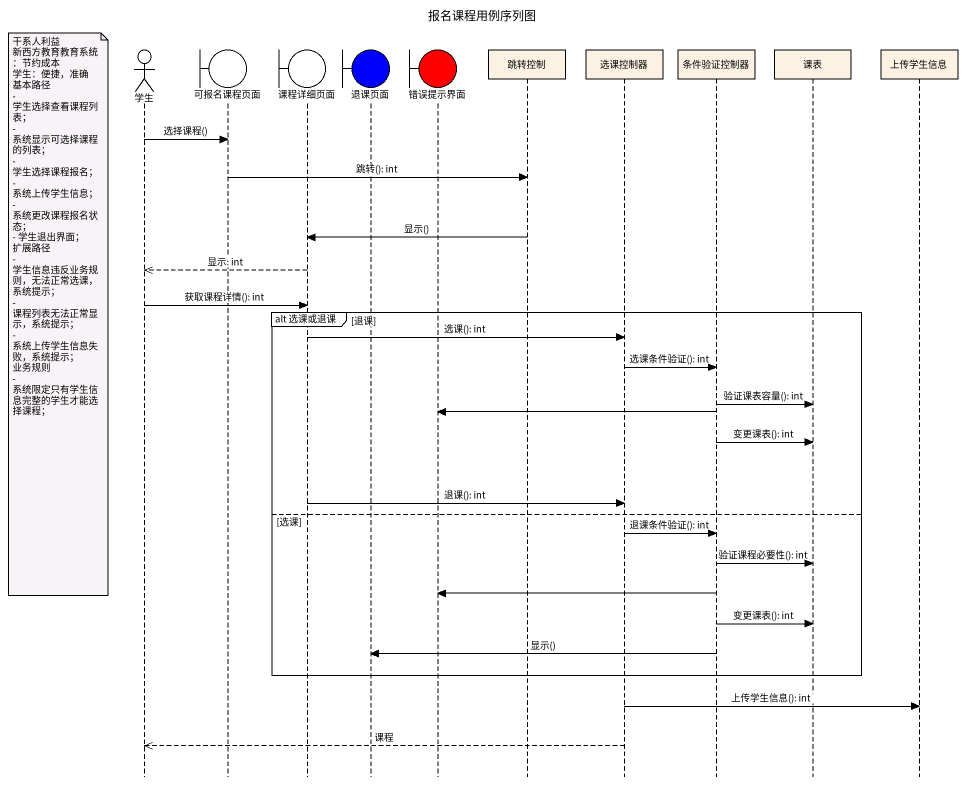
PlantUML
@startuml
title 报名课程用例序列图
hide footbox
actor 学生
boundary 可报名课程页面
boundary 课程详细页面
boundary 退课页面 #0000FF
boundary 错误提示界面 #FF0000
participant 跳转控制
participant 选课控制器
participant 条件验证控制器
participant 课表
participant 上传学生信息

学生 -> 可报名课程页面 : 选择课程()
可报名课程页面 -> 跳转控制 : 跳转(): int
跳转控制 -> 课程详细页面 : 显示()
课程详细页面 -->> 学生 : 显示: int
学生 -> 课程详细页面 : 获取课程详情(): int
group alt 选课或退课 [退课]
  note left of 学生
    干系人利益
    新西方教育教育系统：节约成本
    学生：便捷，准确
    基本路径
    - 学生选择查看课程列表；
    - 系统显示可选择课程的列表；
    - 学生选择课程报名；
    - 系统上传学生信息；
    - 系统更改课程报名状态；
    - 学生退出界面；
    扩展路径
    - 学生信息违反业务规则，无法正常选课，系统提示；
    - 课程列表无法正常显示，系统提示；
    - 系统上传学生信息失败，系统提示；
    业务规则
    - 系统限定只有学生信息完整的学生才能选择课程；
  end note
  课程详细页面 -> 选课控制器 : 选课(): int
  选课控制器 -> 条件验证控制器 : 选课条件验证(): int
  条件验证控制器 -> 课表 : 验证课表容量(): int
  条件验证控制器 -> 错误提示界面
  条件验证控制器 -> 课表 : 变更课表(): int
  课程详细页面 -> 选课控制器 : 退课(): int
else 选课
  选课控制器 -> 条件验证控制器 : 退课条件验证(): int
  条件验证控制器 -> 课表 : 验证课程必要性(): int
  条件验证控制器 -> 错误提示界面
  条件验证控制器 -> 课表 : 变更课表(): int
  条件验证控制器 -> 退课页面 : 显示()
end
选课控制器 -> 上传学生信息 : 上传学生信息(): int
选课控制器 -->> 学生 : 课程
@enduml
